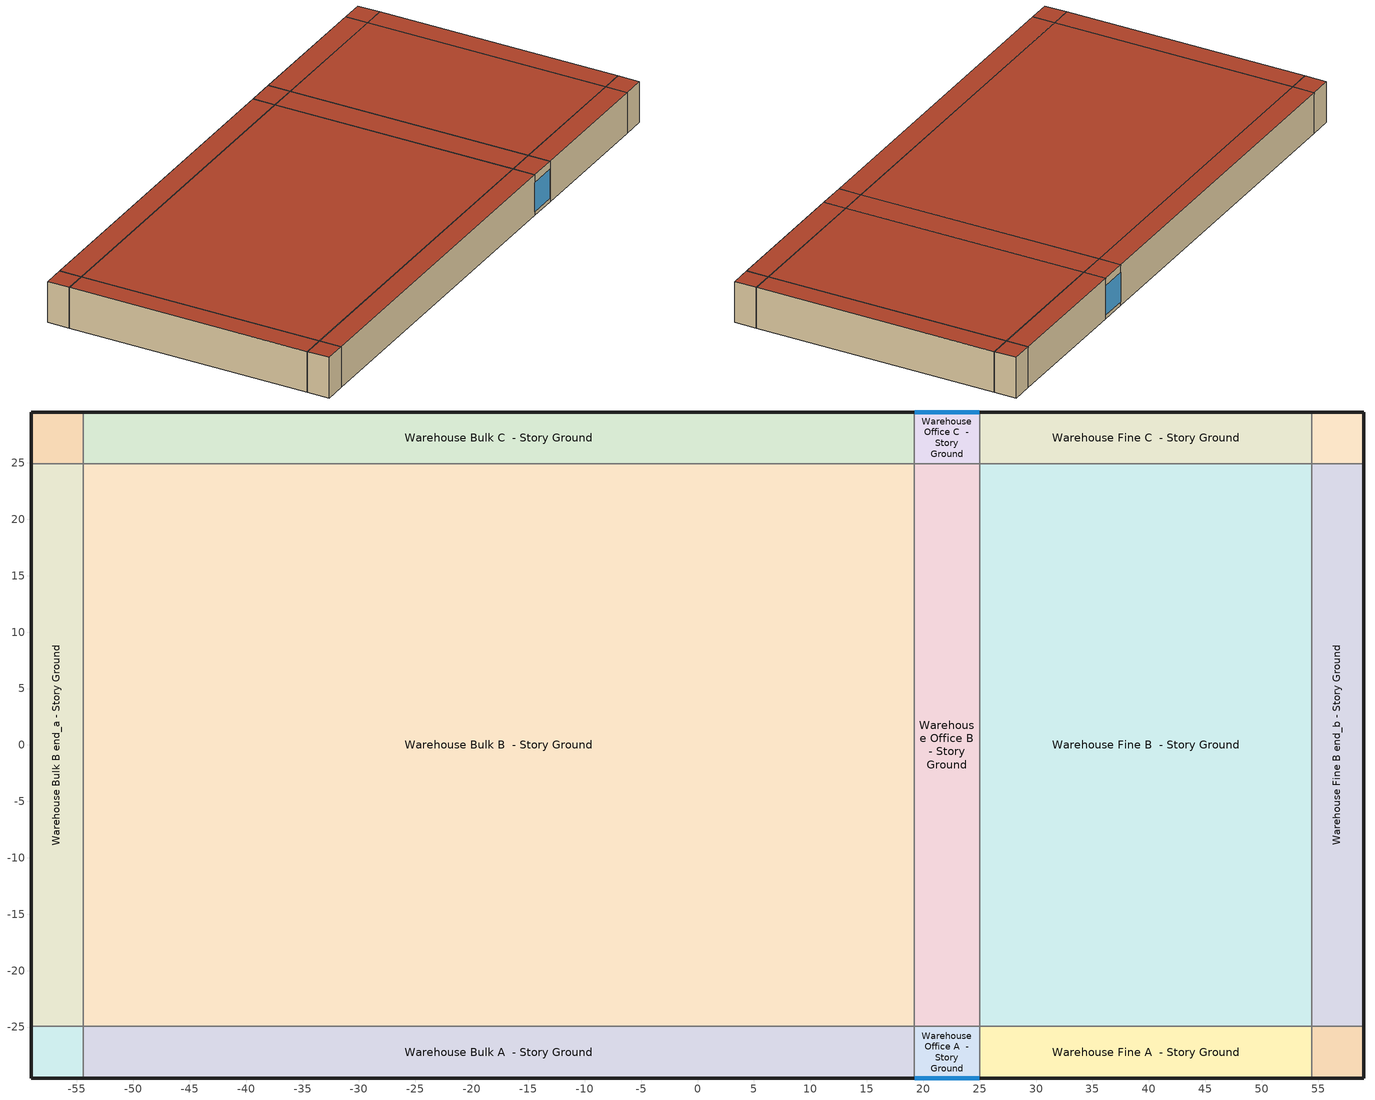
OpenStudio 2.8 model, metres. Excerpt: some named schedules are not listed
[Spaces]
Warehouse Bulk A end_a - Story Ground
 floor ground: -59.02,-29.51 -59.02,-24.94 -54.45,-24.94 -54.45,-29.51 z0
 wall outside: -59.02,-24.94 -59.02,-29.51 -54.45,-29.51 z0:8.53
 wall to Warehouse Bulk B end_a - Story Ground: -54.45,-24.94 -59.02,-24.94 z0:8.53
 wall to Warehouse Bulk A  - Story Ground: -54.45,-29.51 -54.45,-24.94 z0:8.53
 roof outside: -54.45,-29.51 -54.45,-24.94 -59.02,-24.94 -59.02,-29.51 z8.53
Warehouse Bulk B end_a - Story Ground
 floor ground: -59.02,-24.94 -59.02,24.94 -54.45,24.94 -54.45,-24.94 z0
 wall outside: -59.02,24.94 -59.02,-24.94 z0:8.53
 wall to Warehouse Bulk C end_a - Story Ground: -54.45,24.94 -59.02,24.94 z0:8.53
 wall to Warehouse Bulk B  - Story Ground: -54.45,-24.94 -54.45,24.94 z0:8.53
 roof outside: -54.45,-24.94 -54.45,24.94 -59.02,24.94 -59.02,-24.94 z8.53
Warehouse Bulk C end_a - Story Ground
 floor ground: -59.02,24.94 -59.02,29.51 -54.45,29.51 -54.45,24.94 z0
 wall outside: -54.45,29.51 -59.02,29.51 -59.02,24.94 z0:8.53
 wall to Warehouse Bulk C  - Story Ground: -54.45,24.94 -54.45,29.51 z0:8.53
 roof outside: -54.45,24.94 -54.45,29.51 -59.02,29.51 -59.02,24.94 z8.53
Warehouse Bulk A  - Story Ground
 floor ground: -54.45,-29.51 -54.45,-24.94 19.22,-24.94 19.22,-29.51 z0
 wall outside: -54.45,-29.51 19.22,-29.51 z0:8.53
 wall to Warehouse Bulk B  - Story Ground: 19.22,-24.94 -54.45,-24.94 z0:8.53
 wall to Warehouse Office A  - Story Ground: 19.22,-29.51 19.22,-24.94 z0:8.53
 roof outside: 19.22,-29.51 19.22,-24.94 -54.45,-24.94 -54.45,-29.51 z8.53
Warehouse Bulk B  - Story Ground
 floor ground: -54.45,-24.94 -54.45,24.94 19.22,24.94 19.22,-24.94 z0
 wall to Warehouse Bulk C  - Story Ground: 19.22,24.94 -54.45,24.94 z0:8.53
 wall to Warehouse Office B  - Story Ground: 19.22,-24.94 19.22,24.94 z0:8.53
 roof outside: 19.22,-24.94 19.22,24.94 -54.45,24.94 -54.45,-24.94 z8.53
Warehouse Bulk C  - Story Ground
 floor ground: -54.45,24.94 -54.45,29.51 19.22,29.51 19.22,24.94 z0
 wall outside: 19.22,29.51 -54.45,29.51 z0:8.53
 wall to Warehouse Office C  - Story Ground: 19.22,24.94 19.22,29.51 z0:8.53
 roof outside: 19.22,24.94 19.22,29.51 -54.45,29.51 -54.45,24.94 z8.53
Warehouse Office A  - Story Ground
 floor ground: 19.22,-29.51 19.22,-24.94 25,-24.94 25,-29.51 z0
 wall outside: 19.22,-29.51 25,-29.51 z0:8.53
 wall to Warehouse Office B  - Story Ground: 25,-24.94 19.22,-24.94 z0:8.53
 wall to Warehouse Fine A  - Story Ground: 25,-29.51 25,-24.94 z0:8.53
 window: 19.24,-29.51 24.98,-29.51 z0.76:6.88
 roof outside: 25,-29.51 25,-24.94 19.22,-24.94 19.22,-29.51 z8.53
Warehouse Office B  - Story Ground
 floor ground: 19.22,-24.94 19.22,24.94 25,24.94 25,-24.94 z0
 wall to Warehouse Office C  - Story Ground: 25,24.94 19.22,24.94 z0:8.53
 wall to Warehouse Fine B  - Story Ground: 25,-24.94 25,24.94 z0:8.53
 roof outside: 25,-24.94 25,24.94 19.22,24.94 19.22,-24.94 z8.53
Warehouse Office C  - Story Ground
 floor ground: 19.22,24.94 19.22,29.51 25,29.51 25,24.94 z0
 wall outside: 25,29.51 19.22,29.51 z0:8.53
 wall to Warehouse Fine C  - Story Ground: 25,24.94 25,29.51 z0:8.53
 window: 24.98,29.51 19.24,29.51 z0.76:6.88
 roof outside: 25,24.94 25,29.51 19.22,29.51 19.22,24.94 z8.53
Warehouse Fine A  - Story Ground
 floor ground: 25,-29.51 25,-24.94 54.45,-24.94 54.45,-29.51 z0
 wall outside: 25,-29.51 54.45,-29.51 z0:8.53
 wall to Warehouse Fine B  - Story Ground: 54.45,-24.94 25,-24.94 z0:8.53
 wall to Warehouse Fine A end_b - Story Ground: 54.45,-29.51 54.45,-24.94 z0:8.53
 roof outside: 54.45,-29.51 54.45,-24.94 25,-24.94 25,-29.51 z8.53
Warehouse Fine B  - Story Ground
 floor ground: 25,-24.94 25,24.94 54.45,24.94 54.45,-24.94 z0
 wall to Warehouse Fine C  - Story Ground: 54.45,24.94 25,24.94 z0:8.53
 wall to Warehouse Fine B end_b - Story Ground: 54.45,-24.94 54.45,24.94 z0:8.53
 roof outside: 54.45,-24.94 54.45,24.94 25,24.94 25,-24.94 z8.53
Warehouse Fine C  - Story Ground
 floor ground: 25,24.94 25,29.51 54.45,29.51 54.45,24.94 z0
 wall outside: 54.45,29.51 25,29.51 z0:8.53
 wall to Warehouse Fine C end_b - Story Ground: 54.45,24.94 54.45,29.51 z0:8.53
 roof outside: 54.45,24.94 54.45,29.51 25,29.51 25,24.94 z8.53
Warehouse Fine A end_b - Story Ground
 floor ground: 54.45,-29.51 54.45,-24.94 59.02,-24.94 59.02,-29.51 z0
 wall outside: 54.45,-29.51 59.02,-29.51 59.02,-24.94 z0:8.53
 wall to Warehouse Fine B end_b - Story Ground: 59.02,-24.94 54.45,-24.94 z0:8.53
 roof outside: 59.02,-29.51 59.02,-24.94 54.45,-24.94 54.45,-29.51 z8.53
Warehouse Fine B end_b - Story Ground
 floor ground: 54.45,-24.94 54.45,24.94 59.02,24.94 59.02,-24.94 z0
 wall outside: 59.02,-24.94 59.02,24.94 z0:8.53
 wall to Warehouse Fine C end_b - Story Ground: 59.02,24.94 54.45,24.94 z0:8.53
 roof outside: 59.02,-24.94 59.02,24.94 54.45,24.94 54.45,-24.94 z8.53
Warehouse Fine C end_b - Story Ground
 floor ground: 54.45,24.94 54.45,29.51 59.02,29.51 59.02,24.94 z0
 wall outside: 59.02,24.94 59.02,29.51 54.45,29.51 z0:8.53
 roof outside: 59.02,24.94 59.02,29.51 54.45,29.51 54.45,24.94 z8.53
[Site]
Nellis Afb_NV_USA: Latitude {deg}=36.24; Longitude {deg}=-115.03; Time Zone {hr}=-8; Elevation {m}=569; Terrain=City
[Site:WaterMainsTemperature]
Calculation Method=Correlation; Annual Average Outdoor Air Temperature {C}=0; Maximum Difference In Monthly Average Outdoor Air Temperatures {deltaC}=0
[SizingPeriod:DesignDay] Daily Dry-Bulb Temperature Range {deltaC}=14.6; Barometric Pressure {Pa}=94674; Wind Speed {m/s}=4.7; Wind Direction {deg}=200; Sky Clearness=0; Rain Indicator=0; Snow Indicator=0; Day of Month=21; Month=7; Day Type=SummerDesignDay; Daylight Saving Time Indicator=0; Dry-Bulb Temperature Range Modifier Type=DefaultMultipliers; Solar Model Indicator=ASHRAETau; ASHRAE Taub=0.322; ASHRAE Taud=2.42
Name | Maximum Dry-Bulb Temperature {C} | Humidity Indicating Conditions at Maximum Dry-Bulb | Humidity Indicating Type
Nellis Afb Ann Clg .4% Condns DB=>MWB 1 | 42.9 | 19.7 | Wetbulb
Nellis Afb Ann Clg .4% Condns WB=>MDB 1 | 35.1 | 22.3 | Wetbulb
Nellis Afb Ann Clg 1% Condns DB=>MWB 1 | 41.7 | 19.4 | Wetbulb
Nellis Afb Ann Clg 2% Condns DP=>MDB 1 | 30.2 | 15.6 | Dewpoint
[ClimateZones]
Climate Zone Institution Name 1=ASHRAE; Climate Zone Document Name 1=ANSI/ASHRAE Standard 169; Climate Zone Document Year 1=2006; Climate Zone Value 1=ASHRAE 169-2013-3B
[Building]
DOE Ref 1980-2004|Warehouse: North Axis {deg}=270; Default Construction Set=Res DOE Ref 1980-2004 - Warehouse - ASHRAE 169-2013-3B; Default Schedule Set=Building Default Schedule Set; Standards Building Type=Warehouse
[Site:GroundTemperature:BuildingSurface]
10.35, 10.21, 11.27, 12.93, 16.14, 18.94, 21.69, 23.84, 21.43, 17.17, 14.11, 11.29
[DefaultConstructionSet]
Res DOE Ref 1980-2004 - Warehouse - ASHRAE 169-2013-3B: Default Exterior Surface Constructions=Default Surface Constructions 1; Default Interior Surface Constructions=Default Surface Constructions 2; Default Ground Contact Surface Constructions=Default Surface Constructions 3; Default Exterior SubSurface Constructions=Default Sub Surface Constructions 1; Default Interior SubSurface Constructions=Default Sub Surface Constructions 2; Interior Partition Construction=Typical Interior Partition
[DefaultSurfaceConstructions]
Name | Floor Construction | Wall Construction | Roof Ceiling Construction
Default Surface Constructions 1 | Typical Insulated Exterior Mass Floor | Typical Insulated Metal Building Wall R-6.25 | Typical Insulated Metal Building Roof R-10.0
Default Surface Constructions 2 | Typical Interior Floor | Typical Interior Wall | Typical Interior Ceiling
Default Surface Constructions 3 | ext-slab | Typical Insulated Basement Mass Wall
[Construction]
Typical Insulated Exterior Mass Floor: Typical Insulation R-4.95, 4 in. Normalweight Concrete Floor, Typical Carpet Pad
Typical Insulated Metal Building Wall R-6.25: Metal Siding, Typical Insulation R-4.95, 1/2IN Gypsum
Typical Insulated Metal Building Roof R-10.0: Metal Roof Surface, Typical Insulation R-9.22
Typical Interior Floor: 100mm Normalweight concrete floor, CP02 CARPET PAD
Typical Interior Wall: G01 13mm gypsum board, G01 13mm gypsum board
Typical Interior Ceiling: CP02 CARPET PAD, 100mm Normalweight concrete floor
ext-slab: 6 in. Normalweight Concrete Floor
Typical Insulated Basement Mass Wall: 8 in. Concrete Block Basement Wall
U 1.22 SHGC 0.25 Simple Glazing Window SHGC 0.25: U 1.22 SHGC 0.25 Simple Glazing SHGC 0.25
U 1.22 SHGC 0.25 Simple Glazing Window SHGC 0.25 1: U 1.22 SHGC 0.25 Simple Glazing SHGC 0.25 1
Typical Insulated Metal Door: F08 Metal surface, Typical Insulation
Typical Overhead Door: Typical Insulation
Typical Interior Window: Clear 3mm
Typical Interior Door; Typical Interior Partition: G05 25mm wood
InteriorFurnishings: Std Wood 6inch
[Material:NoMass] Roughness=Smooth; Thermal Absorptance=0.9; Solar Absorptance=0.7
Name | Thermal Resistance {m2-K/W} | Visible Absorptance
Typical Insulation R-4.95 | 0.871587 | 0.7
Typical Carpet Pad; CP02 CARPET PAD | 0.21648 | 0.8
Typical Insulation R-9.22 | 1.62372 | 0.7
Typical Insulation | 0.0282222 | 0.7
[Material]
Name | Roughness | Thickness {m} | Conductivity {W/m-K} | Density {kg/m3} | Specific Heat {J/kg-K} | Thermal Absorptance | Solar Absorptance | Visible Absorptance
4 in. Normalweight Concrete Floor | MediumRough | 0.1016 | 2.31 | 2322 | 832 | 0.9 | 0.7 | 0.7
Metal Siding | Smooth | 0.0015 | 44.96 | 7688.86 | 410 | 0.9 | 0.7 | 0.7
1/2IN Gypsum | Smooth | 0.0127 | 0.16 | 784.9 | 830 | 0.9 | 0.4 | 0.4
Metal Roof Surface; F08 Metal surface | Smooth | 0.0008 | 45.28 | 7824 | 500 | 0.9 | 0.7 | 0.7
100mm Normalweight concrete floor | MediumRough | 0.1016 | 2.31045 | 2322 | 832.557 |  | 0 | 0
G01 13mm gypsum board | Smooth | 0.0127 | 0.160031 | 800.001 | 1090.73 | 0.9 | 0.7 | 0.5
6 in. Normalweight Concrete Floor | MediumRough | 0.1524 | 2.31 | 2322 | 832 | 0.9 | 0.7 | 0.7
8 in. Concrete Block Basement Wall | MediumRough | 0.2032 | 1.326 | 1842 | 912 | 0.9 | 0.7 | 0.7
G05 25mm wood | MediumSmooth | 0.0254 | 0.15 | 608 | 1630 | 0.9 | 0.5 | 0.5
Std Wood 6inch | MediumSmooth | 0.15 | 0.12 | 540 | 1210 | 0.9 | 0.7 | 0.7
[DefaultSubSurfaceConstructions]
Name | Fixed Window Construction | Operable Window Construction | Door Construction | Overhead Door Construction | Tubular Daylight Dome Construction | Tubular Daylight Diffuser Construction
Default Sub Surface Constructions 1 | U 1.22 SHGC 0.25 Simple Glazing Window SHGC 0.25 | U 1.22 SHGC 0.25 Simple Glazing Window SHGC 0.25 1 | Typical Insulated Metal Door | Typical Overhead Door | Typical Interior Window | Typical Interior Window
Default Sub Surface Constructions 2 | Typical Interior Window | Typical Interior Window | Typical Interior Door
[WindowMaterial:SimpleGlazingSystem] U-Factor {W/m2-K}=6.92748; Solar Heat Gain Coefficient=0.25; Visible Transmittance=0.11
U 1.22 SHGC 0.25 Simple Glazing SHGC 0.25; U 1.22 SHGC 0.25 Simple Glazing SHGC 0.25 1
[WindowMaterial:Glazing]
Clear 3mm: Optical Data Type=SpectralAverage; Thickness {m}=0.003; Solar Transmittance at Normal Incidence=0.837; Front Side Solar Reflectance at Normal Incidence=0.075; Back Side Solar Reflectance at Normal Incidence=0.075; Visible Transmittance at Normal Incidence=0.898; Front Side Visible Reflectance at Normal Incidence=0.081; Back Side Visible Reflectance at Normal Incidence=0.081; Infrared Transmittance at Normal Incidence=0; Front Side Infrared Hemispherical Emissivity=0.84; Back Side Infrared Hemispherical Emissivity=0.84; Conductivity {W/m-K}=0.9; Dirt Correction Factor for Solar and Visible Transmittance=1; Solar Diffusing=No
[SpaceType] Standards Building Type=Warehouse
Name | Default Schedule Set | Design Specification Outdoor Air Object | Standards Space Type
Warehouse Bulk - DOE Ref 1980-2004 | Warehouse Bulk Schedule Set | Warehouse Bulk Ventilation | Bulk
Warehouse Fine - DOE Ref 1980-2004 | Warehouse Fine Schedule Set | Warehouse Fine Ventilation | Fine
Warehouse Office - DOE Ref 1980-2004 | Warehouse Office Schedule Set | Warehouse Office Ventilation | Office
[BuildingStory]
Story Ground: Nominal Z Coordinate {m}=0; Nominal Floor to Floor Height {m}=8.5344
[Space] Building Story=Story Ground
Name | Space Type | Thermal Zone
Warehouse Bulk A end_a - Story Ground | Warehouse Bulk - DOE Ref 1980-2004 | Zone Warehouse Bulk A end_a - Story Ground
Warehouse Bulk B end_a - Story Ground | Warehouse Bulk - DOE Ref 1980-2004 | Zone Warehouse Bulk B end_a - Story Ground
Warehouse Bulk C end_a - Story Ground | Warehouse Bulk - DOE Ref 1980-2004 | Zone Warehouse Bulk C end_a - Story Ground
Warehouse Bulk A  - Story Ground | Warehouse Bulk - DOE Ref 1980-2004 | Zone Warehouse Bulk A  - Story Ground
Warehouse Bulk B  - Story Ground | Warehouse Bulk - DOE Ref 1980-2004 | Zone Warehouse Bulk B  - Story Ground
Warehouse Bulk C  - Story Ground | Warehouse Bulk - DOE Ref 1980-2004 | Zone Warehouse Bulk C  - Story Ground
Warehouse Office A  - Story Ground | Warehouse Office - DOE Ref 1980-2004 | Zone Warehouse Office A  - Story Ground
Warehouse Office B  - Story Ground | Warehouse Office - DOE Ref 1980-2004 | Zone Warehouse Office B  - Story Ground
Warehouse Office C  - Story Ground | Warehouse Office - DOE Ref 1980-2004 | Zone Warehouse Office C  - Story Ground
Warehouse Fine A  - Story Ground | Warehouse Fine - DOE Ref 1980-2004 | Zone Warehouse Fine A  - Story Ground
Warehouse Fine B  - Story Ground | Warehouse Fine - DOE Ref 1980-2004 | Zone Warehouse Fine B  - Story Ground
Warehouse Fine C  - Story Ground | Warehouse Fine - DOE Ref 1980-2004 | Zone Warehouse Fine C  - Story Ground
Warehouse Fine A end_b - Story Ground | Warehouse Fine - DOE Ref 1980-2004 | Zone Warehouse Fine A end_b - Story Ground
Warehouse Fine B end_b - Story Ground | Warehouse Fine - DOE Ref 1980-2004 | Zone Warehouse Fine B end_b - Story Ground
Warehouse Fine C end_b - Story Ground | Warehouse Fine - DOE Ref 1980-2004 | Zone Warehouse Fine C end_b - Story Ground
[ThermalZone] Multiplier=1; Use Ideal Air Loads=No
Name | Thermostat
Zone Warehouse Bulk A end_a - Story Ground | Warehouse Bulk - DOE Ref 1980-2004 Thermostat 3
Zone Warehouse Bulk B end_a - Story Ground | Warehouse Bulk - DOE Ref 1980-2004 Thermostat 1
Zone Warehouse Bulk C end_a - Story Ground | Warehouse Bulk - DOE Ref 1980-2004 Thermostat 2
Zone Warehouse Bulk A  - Story Ground | Warehouse Bulk - DOE Ref 1980-2004 Thermostat
Zone Warehouse Bulk B  - Story Ground | Warehouse Bulk - DOE Ref 1980-2004 Thermostat 4
Zone Warehouse Bulk C  - Story Ground | Warehouse Bulk - DOE Ref 1980-2004 Thermostat 5
Zone Warehouse Office A  - Story Ground | Warehouse Office - DOE Ref 1980-2004 Thermostat
Zone Warehouse Office B  - Story Ground | Warehouse Office - DOE Ref 1980-2004 Thermostat 1
Zone Warehouse Office C  - Story Ground | Warehouse Office - DOE Ref 1980-2004 Thermostat 2
Zone Warehouse Fine A  - Story Ground | Warehouse Fine - DOE Ref 1980-2004 Thermostat 4
Zone Warehouse Fine B  - Story Ground | Warehouse Fine - DOE Ref 1980-2004 Thermostat 3
Zone Warehouse Fine C  - Story Ground | Warehouse Fine - DOE Ref 1980-2004 Thermostat 2
Zone Warehouse Fine A end_b - Story Ground | Warehouse Fine - DOE Ref 1980-2004 Thermostat 1
Zone Warehouse Fine B end_b - Story Ground | Warehouse Fine - DOE Ref 1980-2004 Thermostat 5
Zone Warehouse Fine C end_b - Story Ground | Warehouse Fine - DOE Ref 1980-2004 Thermostat
[Sizing:Zone] Zone Cooling Design Supply Air Temperature Input Method=SupplyAirTemperature; Zone Cooling Design Supply Air Temperature {C}=14; Zone Cooling Design Supply Air Temperature Difference {deltaC}=11.11; Zone Heating Design Supply Air Temperature Input Method=SupplyAirTemperature; Zone Heating Design Supply Air Temperature {C}=40; Zone Heating Design Supply Air Temperature Difference {deltaC}=11.11; Zone Cooling Design Supply Air Humidity Ratio {kg-H2O/kg-air}=0.0085; Zone Heating Design Supply Air Humidity Ratio {kg-H2O/kg-air}=0.008; Cooling Design Air Flow Method=DesignDay; Heating Design Air Flow Method=DesignDay; Account for Dedicated Outdoor Air System=No; Dedicated Outdoor Air System Control Strategy=NeutralSupplyAir; Dedicated Outdoor Air Low Setpoint Temperature for Design {C}=autosize; Dedicated Outdoor Air High Setpoint Temperature for Design {C}=autosize
Zone Warehouse Bulk A end_a - Story Ground; Zone Warehouse Bulk B end_a - Story Ground; Zone Warehouse Bulk C end_a - Story Ground; Zone Warehouse Bulk A  - Story Ground; Zone Warehouse Bulk B  - Story Ground; Zone Warehouse Bulk C  - Story Ground; Zone Warehouse Office A  - Story Ground; Zone Warehouse Office B  - Story Ground; Zone Warehouse Office C  - Story Ground; Zone Warehouse Fine A  - Story Ground; Zone Warehouse Fine B  - Story Ground; Zone Warehouse Fine C  - Story Ground; Zone Warehouse Fine A end_b - Story Ground; Zone Warehouse Fine B end_b - Story Ground; Zone Warehouse Fine C end_b - Story Ground
[Zone equipment]
Zone Warehouse Bulk A end_a - Story Ground: Zone Warehouse Bulk A end_a - Story Ground Electric Baseboard
Zone Warehouse Bulk B end_a - Story Ground: Zone Warehouse Bulk B end_a - Story Ground Electric Baseboard
Zone Warehouse Bulk C end_a - Story Ground: Zone Warehouse Bulk C end_a - Story Ground Electric Baseboard
Zone Warehouse Bulk A  - Story Ground: Zone Warehouse Bulk A  - Story Ground Electric Baseboard
Zone Warehouse Bulk B  - Story Ground: Zone Warehouse Bulk B  - Story Ground Electric Baseboard
Zone Warehouse Bulk C  - Story Ground: Zone Warehouse Bulk C  - Story Ground Electric Baseboard
Zone Warehouse Office A  - Story Ground: Zone Warehouse Office A  - Story Ground Electric Baseboard
Zone Warehouse Office B  - Story Ground: Zone Warehouse Office B  - Story Ground Electric Baseboard
Zone Warehouse Office C  - Story Ground: Zone Warehouse Office C  - Story Ground Electric Baseboard
Zone Warehouse Fine A  - Story Ground: Zone Warehouse Fine A  - Story Ground Electric Baseboard
Zone Warehouse Fine B  - Story Ground: Zone Warehouse Fine B  - Story Ground Electric Baseboard
Zone Warehouse Fine C  - Story Ground: Zone Warehouse Fine C  - Story Ground Electric Baseboard
Zone Warehouse Fine A end_b - Story Ground: Zone Warehouse Fine A end_b - Story Ground Electric Baseboard
Zone Warehouse Fine B end_b - Story Ground: Zone Warehouse Fine B end_b - Story Ground Electric Baseboard
Zone Warehouse Fine C end_b - Story Ground: Zone Warehouse Fine C end_b - Story Ground Electric Baseboard
[People:Definition]
Warehouse Office People Definition: Number of People Calculation Method=People/Area; People per Space Floor Area {person/m2}=0.0210973; Fraction Radiant=0.3
[People]
Warehouse Office People: People Definition=Warehouse Office People Definition; Space or SpaceType=Warehouse Office - DOE Ref 1980-2004; Work Efficiency Schedule=Work Efficiency Schedule; Clothing Insulation Schedule=Clothing Schedule; Air Velocity Schedule=Air Velocity Schedule; Multiplier=1
[Lights:Definition] Design Level Calculation Method=Watts/Area; Fraction Visible=0.18; Return Air Fraction=0
Name | Watts per Space Floor Area {W/m2} | Fraction Radiant
Warehouse Office Lights Definition | 9.68752 | 0.37
Warehouse Fine Lights Definition | 10.2257 | 0.42
Warehouse Bulk Lights Definition | 6.24307 | 0.42
[Lights] Fraction Replaceable=1
Name | Lights Definition | Space or SpaceType
Warehouse Office Lights | Warehouse Office Lights Definition | Warehouse Office - DOE Ref 1980-2004
Warehouse Fine Lights | Warehouse Fine Lights Definition | Warehouse Fine - DOE Ref 1980-2004
Warehouse Bulk Lights | Warehouse Bulk Lights Definition | Warehouse Bulk - DOE Ref 1980-2004
[ElectricEquipment:Definition] Design Level Calculation Method=Watts/Area; Fraction Latent=0; Fraction Radiant=0.5; Fraction Lost=0
Name | Watts per Space Floor Area {W/m2}
Warehouse Office Elec Equip Definition | 8.07293
Warehouse Bulk Elec Equip Definition | 2.55842
[ElectricEquipment]
Name | Electric Equipment Definition | Space or SpaceType
Warehouse Office Elec Equip | Warehouse Office Elec Equip Definition | Warehouse Office - DOE Ref 1980-2004
Warehouse Bulk Elec Equip | Warehouse Bulk Elec Equip Definition | Warehouse Bulk - DOE Ref 1980-2004
[DesignSpecification:OutdoorAir] Outdoor Air Method=Sum
Name | Outdoor Air Flow per Person {m3/s-person} | Outdoor Air Flow per Floor Area {m3/s-m2}
Warehouse Office Ventilation | 0.00943895
Warehouse Fine Ventilation; Warehouse Bulk Ventilation |  | 0.000254
[DefaultScheduleSet]
Name | Number of People Schedule | People Activity Level Schedule | Lighting Schedule | Electric Equipment Schedule | Infiltration Schedule | Hours of Operation Schedule
Warehouse Office Schedule Set; Warehouse Fine Schedule Set; Warehouse Bulk Schedule Set | Warehouse Bldg Occ | Warehouse Activity | Warehouse Bldg Light | Warehouse Bldg Equip | Always On
Building Default Schedule Set |  |  |  |  |  | Building Hours of Operation NonResidential
[SpaceInfiltration:DesignFlowRate] Schedule=Always On Discrete; Design Flow Rate Calculation Method=Flow/ExteriorArea; Constant Term Coefficient=1; Temperature Term Coefficient=0; Velocity Term Coefficient=0; Velocity Squared Term Coefficient=0
Name | Space or SpaceType | Flow per Exterior Surface Area {m3/s-m2}
Warehouse Bulk A  - Story Ground Infiltration | Warehouse Bulk A  - Story Ground | 0.000667593
Warehouse Bulk A end_a - Story Ground Infiltration | Warehouse Bulk A end_a - Story Ground | 0.000808634
Warehouse Bulk B end_a - Story Ground Infiltration | Warehouse Bulk B end_a - Story Ground | 0.000667593
Warehouse Bulk C  - Story Ground Infiltration | Warehouse Bulk C  - Story Ground | 0.000667593
Warehouse Bulk C end_a - Story Ground Infiltration | Warehouse Bulk C end_a - Story Ground | 0.000808634
Warehouse Fine A  - Story Ground Infiltration | Warehouse Fine A  - Story Ground | 0.000667593
Warehouse Fine A end_b - Story Ground Infiltration | Warehouse Fine A end_b - Story Ground | 0.000808634
Warehouse Fine B end_b - Story Ground Infiltration | Warehouse Fine B end_b - Story Ground | 0.000667593
Warehouse Fine C  - Story Ground Infiltration | Warehouse Fine C  - Story Ground | 0.000667593
Warehouse Fine C end_b - Story Ground Infiltration | Warehouse Fine C end_b - Story Ground | 0.000808634
Warehouse Office A  - Story Ground Infiltration | Warehouse Office A  - Story Ground | 0.000667593
Warehouse Office C  - Story Ground Infiltration | Warehouse Office C  - Story Ground | 0.000667593
[Exterior:Lights:Definition]
Name | Design Level {W}
Parking Areas and Drives Def (W/ft^2) | 0.1
Building Facades Def (W/ft^2) | 0.15
Main Entries Def (W/ft) | 30
Other Doors Def (W/ft) | 20
[Exterior:Lights] Schedule=Always On Discrete; Control Option=AstronomicalClock
Name | Exterior Lights Definition | Multiplier
Parking Areas and Drives | Parking Areas and Drives Def (W/ft^2) | 30375
Building Facades | Building Facades Def (W/ft^2) | 32533.1
Main Entries | Main Entries Def (W/ft) | 60
Other Doors | Other Doors Def (W/ft) | 60
[ThermostatSetpoint:DualSetpoint]
Name | Heating Setpoint Temperature Schedule | Cooling Setpoint Temperature Schedule
Warehouse Office - DOE Ref 1980-2004 Thermostat; Warehouse Office - DOE Ref 1980-2004 Thermostat 1; Warehouse Office - DOE Ref 1980-2004 Thermostat 2 | Warehouse HtgSetp | Warehouse Cooling Setpoint
Warehouse Fine - DOE Ref 1980-2004 Thermostat; Warehouse Fine - DOE Ref 1980-2004 Thermostat 1; Warehouse Fine - DOE Ref 1980-2004 Thermostat 2; Warehouse Fine - DOE Ref 1980-2004 Thermostat 3; Warehouse Fine - DOE Ref 1980-2004 Thermostat 4; Warehouse Fine - DOE Ref 1980-2004 Thermostat 5 | Warehouse HtgSetp FineStorage | Warehouse ClgSetp FineStorage
Warehouse Bulk - DOE Ref 1980-2004 Thermostat; Warehouse Bulk - DOE Ref 1980-2004 Thermostat 1; Warehouse Bulk - DOE Ref 1980-2004 Thermostat 2; Warehouse Bulk - DOE Ref 1980-2004 Thermostat 3; Warehouse Bulk - DOE Ref 1980-2004 Thermostat 4; Warehouse Bulk - DOE Ref 1980-2004 Thermostat 5 | Warehouse HtgSetp BulkStorage | Warehouse ClgSetp BulkStorage
[ZoneHVAC:Baseboard:Convective:Electric] Availability Schedule=Always On Discrete; Nominal Capacity {W}=autosize; Efficiency=1
Zone Warehouse Bulk A  - Story Ground Electric Baseboard; Zone Warehouse Bulk A end_a - Story Ground Electric Baseboard; Zone Warehouse Bulk B  - Story Ground Electric Baseboard; Zone Warehouse Bulk B end_a - Story Ground Electric Baseboard; Zone Warehouse Bulk C  - Story Ground Electric Baseboard; Zone Warehouse Bulk C end_a - Story Ground Electric Baseboard; Zone Warehouse Fine A  - Story Ground Electric Baseboard; Zone Warehouse Fine A end_b - Story Ground Electric Baseboard; Zone Warehouse Fine B  - Story Ground Electric Baseboard; Zone Warehouse Fine B end_b - Story Ground Electric Baseboard; Zone Warehouse Fine C  - Story Ground Electric Baseboard; Zone Warehouse Fine C end_b - Story Ground Electric Baseboard; Zone Warehouse Office A  - Story Ground Electric Baseboard; Zone Warehouse Office B  - Story Ground Electric Baseboard; Zone Warehouse Office C  - Story Ground Electric Baseboard
[InternalMass:Definition]
Internal Mass Definition 1: Construction=InteriorFurnishings; Design Level Calculation Method=SurfaceArea/Area; Surface Area per Space Floor Area=2
[InternalMass] Internal Mass Definition=Internal Mass Definition 1; Multiplier=1
Name | Space or SpaceType
Warehouse Fine C end_b - Story Ground Mass | Warehouse Fine C end_b - Story Ground
Warehouse Fine A end_b - Story Ground Mass | Warehouse Fine A end_b - Story Ground
Warehouse Fine C  - Story Ground Mass | Warehouse Fine C  - Story Ground
Warehouse Fine B  - Story Ground Mass | Warehouse Fine B  - Story Ground
Warehouse Fine A  - Story Ground Mass | Warehouse Fine A  - Story Ground
Warehouse Office A  - Story Ground Mass | Warehouse Office A  - Story Ground
Warehouse Office B  - Story Ground Mass | Warehouse Office B  - Story Ground
Warehouse Fine B end_b - Story Ground Mass | Warehouse Fine B end_b - Story Ground
Warehouse Office C  - Story Ground Mass | Warehouse Office C  - Story Ground
[Schedule:Ruleset]
Name | Default Day Schedule | Summer Design Day Schedule | Winter Design Day Schedule
Clothing Schedule | Clothing Schedule Default Winter Clothes
Air Velocity Schedule | Air Velocity Schedule Default
Work Efficiency Schedule | Work Efficiency Schedule Default
Warehouse Bldg Occ | Warehouse Bldg Occ Default | Warehouse Bldg Occ Summer Design Day | Warehouse Bldg Occ Winter Design Day
Warehouse Activity | Warehouse Activity Default | Warehouse Activity Summer Design Day | Warehouse Activity Winter Design Day
Warehouse Bldg Light | Warehouse Bldg Light Default | Warehouse Bldg Light Summer Design Day | Warehouse Bldg Light Winter Design Day
Warehouse Bldg Equip | Warehouse Bldg Equip Default | Warehouse Bldg Equip Summer Design Day | Warehouse Bldg Equip Winter Design Day
Always On | Always On Default
Warehouse HtgSetp | Warehouse HtgSetp Default | Warehouse HtgSetp Summer Design Day | Warehouse HtgSetp Winter Design Day
Warehouse Cooling Setpoint | Warehouse Cooling Setpoint Default | Warehouse Cooling Setpoint Summer Design Day
Warehouse HtgSetp FineStorage | Warehouse HtgSetp FineStorage Default | Warehouse HtgSetp FineStorage Summer Design Day | Warehouse HtgSetp FineStorage Winter Design Day
Warehouse ClgSetp FineStorage | Warehouse ClgSetp FineStorage Default | Warehouse ClgSetp FineStorage Summer Design Day | Warehouse ClgSetp FineStorage Winter Design Day
Warehouse HtgSetp BulkStorage | Warehouse HtgSetp BulkStorage Default | Warehouse HtgSetp BulkStorage Summer Design Day | Warehouse HtgSetp BulkStorage Winter Design Day
Warehouse ClgSetp BulkStorage | Warehouse ClgSetp BulkStorage Default | Warehouse ClgSetp BulkStorage Summer Design Day | Warehouse ClgSetp BulkStorage Winter Design Day
Building Hours of Operation NonResidential | Building Hours of Operation NonResidential Default | Building Hours of Operation NonResidential Summer Design Day | Building Hours of Operation NonResidential Winter Design Day
[Schedule:Day]
Clothing Schedule Default Winter Clothes; Warehouse Bldg Occ Summer Design Day; Warehouse Bldg Light Summer Design Day; Always On Default; Building Hours of Operation NonResidential Winter Design Day; Building Hours of Operation NonResidential Summer Design Day: 24, 0, 1
Work Efficiency Schedule Default; Warehouse Bldg Occ Winter Design Day; Warehouse Bldg Light Winter Design Day: 24, 0, 0
Warehouse Bldg Occ Default: Yes, 5, 15, 0, 5, 30, 0.0375, 5, 45, 0.075, 6, 0, 0.1125, 6, 15, 0.15, 6, 30, 0.2875, 6, 45, 0.425, 7, 0, 0.5625, 7, 15, 0.7, 7, 30, 0.75, 7, 45, 0.8, 8, 0, 0.85, 8, 15, 0.9, 11, 37, 0.9, 11, 52, 0.8, 12, 7, 0.7, 12, 22, 0.6, 12, 37, 0.5, 12, 52, 0.5875, 13, 7, 0.675, 13, 22, 0.7625, 13, 37, 0.85, 17, 0, 0.85, 17, 15, 0.6875, 17, 30, 0.525, 17, 45, 0.3625, 18, 0, 0.2, 18, 15, 0.15, 18, 30, 0.1, 18, 45, 0.05, 19, 0, 0, 24, 0, 0
Warehouse Activity Default: Yes, 24, 0, 120
Warehouse Activity Winter Design Day; Warehouse Activity Summer Design Day: 24, 0, 120
Warehouse Bldg Light Default: Yes, 5, 15, 0.1, 5, 30, 0.175, 5, 45, 0.25, 6, 0, 0.325, 6, 15, 0.4, 6, 30, 0.475, 6, 45, 0.55, 7, 0, 0.625, 7, 15, 0.7, 7, 30, 0.75, 7, 45, 0.8, 8, 0, 0.85, 8, 15, 0.9, 11, 37, 0.9, 11, 52, 0.875, 12, 7, 0.85, 12, 22, 0.825, 12, 37, 0.8, 12, 52, 0.825, 13, 7, 0.85, 13, 22, 0.875, 13, 37, 0.9, 18, 0, 0.9, 18, 15, 0.75, 18, 30, 0.6, 18, 45, 0.45, 19, 0, 0.3, 19, 15, 0.25, 19, 30, 0.2, 19, 45, 0.15, 20, 0, 0.1, 24, 0, 0.1
Warehouse Bldg Equip Default: Yes, 8, 0, 0.25, 12, 0, 1, 13, 0, 0.25, 17, 0, 1, 24, 0, 0.25
Warehouse Bldg Equip Summer Design Day; Warehouse Bldg Equip Winter Design Day: 8, 0, 0.25, 12, 0, 1, 13, 0, 0.25, 17, 0, 1, 24, 0, 0.25
Warehouse HtgSetp Default: Yes, 4, 45, 15.6, 19, 30, 21.1, 24, 0, 15.6
Warehouse HtgSetp Winter Design Day; Warehouse HtgSetp Summer Design Day: 6, 0, 15.6, 7, 0, 17.8, 8, 0, 20, 18, 0, 21, 24, 0, 15.6
Warehouse Cooling Setpoint Default: Yes, 4, 45, 30, 18, 30, 24, 24, 0, 30
Warehouse Cooling Setpoint Summer Design Day: 6, 0, 30, 17, 0, 24, 24, 0, 30
Warehouse HtgSetp FineStorage Default: Yes, 24, 0, 15.56
Warehouse HtgSetp FineStorage Winter Design Day; Warehouse HtgSetp FineStorage Summer Design Day: 24, 0, 15.56
Warehouse ClgSetp FineStorage Default: Yes, 24, 0, 26.7
Warehouse ClgSetp FineStorage Winter Design Day; Warehouse ClgSetp FineStorage Summer Design Day: 24, 0, 26.7
Warehouse HtgSetp BulkStorage Default: Yes, 24, 0, 7.2
Warehouse HtgSetp BulkStorage Winter Design Day; Warehouse HtgSetp BulkStorage Summer Design Day: 24, 0, 7.2
Warehouse ClgSetp BulkStorage Default: Yes, 24, 0, 50
Warehouse ClgSetp BulkStorage Winter Design Day; Warehouse ClgSetp BulkStorage Summer Design Day: 24, 0, 50
Building Hours of Operation NonResidential Default: 6, 45, 0, 17, 30, 1, 24, 0, 0
[Schedule:Rule]
Name | Schedule Ruleset | Rule Order | Day Schedule | Apply Saturday | Date Specification Type | Start Month | Start Day | End Month | End Day | Apply Sunday | Apply Monday | Apply Tuesday | Apply Wednesday | Apply Thursday | Apply Friday | Specific Month 1 | Specific Day 1 | Specific Month 2 | Specific Day 2 | Specific Month 3 | Specific Day 3 | Specific Month 4 | Specific Day 4 | Specific Month 5 | Specific Day 5 | Specific Month 6 | Specific Day 6 | Specific Month 7 | Specific Day 7 | Specific Month 8 | Specific Day 8 | Specific Month 9 | Specific Day 9 | Specific Month 10 | Specific Day 10 | Specific Month 11 | Specific Day 11 | Specific Month 12 | Specific Day 12 | Specific Month 13 | Specific Day 13 | Specific Month 14 | Specific Day 14 | Specific Month 15 | Specific Day 15 | Specific Month 16 | Specific Day 16 | Specific Month 17 | Specific Day 17 | Specific Month 18 | Specific Day 18 | Specific Month 19 | Specific Day 19 | Specific Month 20 | Specific Day 20 | Specific Month 21 | Specific Day 21 | Specific Month 22 | Specific Day 22 | Specific Month 23 | Specific Day 23 | Specific Month 24 | Specific Day 24 | Specific Month 25 | Specific Day 25 | Specific Month 26 | Specific Day 26 | Specific Month 27 | Specific Day 27 | Specific Month 28 | Specific Day 28 | Specific Month 29 | Specific Day 29 | Specific Month 30 | Specific Day 30 | Specific Month 31 | Specific Day 31 | Specific Month 32 | Specific Day 32 | Specific Month 33 | Specific Day 33 | Specific Month 34 | Specific Day 34 | Specific Month 35 | Specific Day 35 | Specific Month 36 | Specific Day 36 | Specific Month 37 | Specific Day 37 | Specific Month 38 | Specific Day 38 | Specific Month 39 | Specific Day 39 | Specific Month 40 | Specific Day 40 | Specific Month 41 | Specific Day 41 | Specific Month 42 | Specific Day 42 | Specific Month 43 | Specific Day 43 | Specific Month 44 | Specific Day 44 | Specific Month 45 | Specific Day 45 | Specific Month 46 | Specific Day 46 | Specific Month 47 | Specific Day 47 | Specific Month 48 | Specific Day 48 | Specific Month 49 | Specific Day 49 | Specific Month 50 | Specific Day 50 | Specific Month 51 | Specific Day 51 | Specific Month 52 | Specific Day 52
Schedule Rule 2 | Warehouse Bldg Occ | 1 | Warehouse Bldg Occ Sat Day | Yes | DateRange | 1 | 1 | 12 | 31
Schedule Rule 3 | Warehouse Bldg Occ | 0 | Warehouse Bldg Occ WntrDsn|Sun Day |  | DateRange | 1 | 1 | 12 | 31 | Yes
Schedule Rule 4 | Warehouse Bldg Light | 1 | Warehouse Bldg Light Sat Day | Yes | DateRange | 1 | 1 | 12 | 31
Schedule Rule 5 | Warehouse Bldg Light | 0 | Warehouse Bldg Light Sun Day |  | DateRange | 1 | 1 | 12 | 31 | Yes
Schedule Rule 7 | Warehouse Bldg Equip | 0 | Warehouse Bldg Equip Sun|Hol Day |  | DateRange | 1 | 1 | 12 | 31 | Yes
Schedule Rule 8 | Warehouse HtgSetp | 1 | Warehouse HtgSetp Sat Day | Yes | DateRange | 1 | 1 | 12 | 31
Schedule Rule 9 | Warehouse HtgSetp | 0 | Warehouse HtgSetp Sun Day |  | DateRange | 1 | 1 | 12 | 31 | Yes
Schedule Rule 10 | Warehouse Cooling Setpoint | 1 | Warehouse Cooling Setpoint Sat Day | Yes | DateRange | 1 | 1 | 12 | 31
Building Hours of Operation NonResidential Saturday Rule | Building Hours of Operation NonResidential | 1 | Building Hours of Operation NonResidential Saturday | Yes | DateRange | 1 | 1 | 12 | 24
Building Hours of Operation NonResidential Sunday Rule | Building Hours of Operation NonResidential | 0 | Building Hours of Operation NonResidential Sunday |  | DateRange | 1 | 1 | 12 | 31 | Yes
Schedule Rule 6 | Warehouse Cooling Setpoint | 0 | Warehouse Cooling Setpoint Default 1 |  |  |  |  |  |  | Yes
autogen Warehouse Activity 0 | Warehouse Activity | 0 | autogen Warehouse Activity 0_day_sch | Yes | SpecificDates |  |  |  |  | Yes | Yes | Yes | Yes | Yes | Yes | 1 | 2 | 1 | 9 | 1 | 16 | 1 | 23 | 1 | 30 | 2 | 6 | 2 | 13 | 2 | 20 | 2 | 27 | 3 | 5 | 3 | 12 | 3 | 19 | 3 | 26 | 4 | 2 | 4 | 9 | 4 | 16 | 4 | 23 | 4 | 30 | 5 | 7 | 5 | 14 | 5 | 21 | 5 | 28 | 6 | 4 | 6 | 11 | 6 | 18 | 6 | 25 | 7 | 2 | 7 | 9 | 7 | 16 | 7 | 23 | 7 | 30 | 8 | 6 | 8 | 13 | 8 | 20 | 8 | 27 | 9 | 3 | 9 | 10 | 9 | 17 | 9 | 24 | 10 | 1 | 10 | 8 | 10 | 15 | 10 | 22 | 10 | 29 | 11 | 5 | 11 | 12 | 11 | 19 | 11 | 26 | 12 | 3 | 12 | 10 | 12 | 17 | 12 | 24
autogen Warehouse Activity 1 | Warehouse Activity | 1 | autogen Warehouse Activity 1_day_sch | Yes | SpecificDates |  |  |  |  | Yes | Yes | Yes | Yes | Yes | Yes | 1 | 3 | 1 | 10 | 1 | 17 | 1 | 24 | 1 | 31 | 2 | 7 | 2 | 14 | 2 | 21 | 2 | 28 | 3 | 6 | 3 | 13 | 3 | 20 | 3 | 27 | 4 | 3 | 4 | 10 | 4 | 17 | 4 | 24 | 5 | 1 | 5 | 8 | 5 | 15 | 5 | 22 | 5 | 29 | 6 | 5 | 6 | 12 | 6 | 19 | 6 | 26 | 7 | 3 | 7 | 10 | 7 | 17 | 7 | 24 | 7 | 31 | 8 | 7 | 8 | 14 | 8 | 21 | 8 | 28 | 9 | 4 | 9 | 11 | 9 | 18 | 9 | 25 | 10 | 2 | 10 | 9 | 10 | 16 | 10 | 23 | 10 | 30 | 11 | 6 | 11 | 13 | 11 | 20 | 11 | 27 | 12 | 4 | 12 | 11 | 12 | 18 | 12 | 25
autogen Warehouse Bldg Equip 1 | Warehouse Bldg Equip | 1 | autogen Warehouse Bldg Equip 1_day_sch | Yes | SpecificDates |  |  |  |  | Yes | Yes | Yes | Yes | Yes | Yes | 1 | 2 | 1 | 9 | 1 | 16 | 1 | 23 | 1 | 30 | 2 | 6 | 2 | 13 | 2 | 20 | 2 | 27 | 3 | 5 | 3 | 12 | 3 | 19 | 3 | 26 | 4 | 2 | 4 | 9 | 4 | 16 | 4 | 23 | 4 | 30 | 5 | 7 | 5 | 14 | 5 | 21 | 5 | 28 | 6 | 4 | 6 | 11 | 6 | 18 | 6 | 25 | 7 | 2 | 7 | 9 | 7 | 16 | 7 | 23 | 7 | 30 | 8 | 6 | 8 | 13 | 8 | 20 | 8 | 27 | 9 | 3 | 9 | 10 | 9 | 17 | 9 | 24 | 10 | 1 | 10 | 8 | 10 | 15 | 10 | 22 | 10 | 29 | 11 | 5 | 11 | 12 | 11 | 19 | 11 | 26 | 12 | 3 | 12 | 10 | 12 | 17 | 12 | 24
autogen Schedule Rule 4 2 | Warehouse Bldg Light | 2 | autogen Schedule Rule 4 2_day_sch | Yes | SpecificDates |  |  |  |  | Yes | Yes | Yes | Yes | Yes | Yes | 12 | 31
autogen Schedule Rule 2 2 | Warehouse Bldg Occ | 2 | autogen Schedule Rule 2 2_day_sch | Yes | SpecificDates |  |  |  |  | Yes | Yes | Yes | Yes | Yes | Yes | 12 | 31
autogen Warehouse ClgSetp BulkStorage 0 | Warehouse ClgSetp BulkStorage | 0 | autogen Warehouse ClgSetp BulkStorage 0_day_sch | Yes | SpecificDates |  |  |  |  | Yes | Yes | Yes | Yes | Yes | Yes | 1 | 2 | 1 | 9 | 1 | 16 | 1 | 23 | 1 | 30 | 2 | 6 | 2 | 13 | 2 | 20 | 2 | 27 | 3 | 5 | 3 | 12 | 3 | 19 | 3 | 26 | 4 | 2 | 4 | 9 | 4 | 16 | 4 | 23 | 4 | 30 | 5 | 7 | 5 | 14 | 5 | 21 | 5 | 28 | 6 | 4 | 6 | 11 | 6 | 18 | 6 | 25 | 7 | 2 | 7 | 9 | 7 | 16 | 7 | 23 | 7 | 30 | 8 | 6 | 8 | 13 | 8 | 20 | 8 | 27 | 9 | 3 | 9 | 10 | 9 | 17 | 9 | 24 | 10 | 1 | 10 | 8 | 10 | 15 | 10 | 22 | 10 | 29 | 11 | 5 | 11 | 12 | 11 | 19 | 11 | 26 | 12 | 3 | 12 | 10 | 12 | 17 | 12 | 24
autogen Warehouse ClgSetp BulkStorage 1 | Warehouse ClgSetp BulkStorage | 1 | autogen Warehouse ClgSetp BulkStorage 1_day_sch | Yes | SpecificDates |  |  |  |  | Yes | Yes | Yes | Yes | Yes | Yes | 1 | 3 | 1 | 10 | 1 | 17 | 1 | 24 | 1 | 31 | 2 | 7 | 2 | 14 | 2 | 21 | 2 | 28 | 3 | 6 | 3 | 13 | 3 | 20 | 3 | 27 | 4 | 3 | 4 | 10 | 4 | 17 | 4 | 24 | 5 | 1 | 5 | 8 | 5 | 15 | 5 | 22 | 5 | 29 | 6 | 5 | 6 | 12 | 6 | 19 | 6 | 26 | 7 | 3 | 7 | 10 | 7 | 17 | 7 | 24 | 7 | 31 | 8 | 7 | 8 | 14 | 8 | 21 | 8 | 28 | 9 | 4 | 9 | 11 | 9 | 18 | 9 | 25 | 10 | 2 | 10 | 9 | 10 | 16 | 10 | 23 | 10 | 30 | 11 | 6 | 11 | 13 | 11 | 20 | 11 | 27 | 12 | 4 | 12 | 11 | 12 | 18 | 12 | 25
autogen Warehouse ClgSetp FineStorage 0 | Warehouse ClgSetp FineStorage | 0 | autogen Warehouse ClgSetp FineStorage 0_day_sch | Yes | SpecificDates |  |  |  |  | Yes | Yes | Yes | Yes | Yes | Yes | 1 | 2 | 1 | 9 | 1 | 16 | 1 | 23 | 1 | 30 | 2 | 6 | 2 | 13 | 2 | 20 | 2 | 27 | 3 | 5 | 3 | 12 | 3 | 19 | 3 | 26 | 4 | 2 | 4 | 9 | 4 | 16 | 4 | 23 | 4 | 30 | 5 | 7 | 5 | 14 | 5 | 21 | 5 | 28 | 6 | 4 | 6 | 11 | 6 | 18 | 6 | 25 | 7 | 2 | 7 | 9 | 7 | 16 | 7 | 23 | 7 | 30 | 8 | 6 | 8 | 13 | 8 | 20 | 8 | 27 | 9 | 3 | 9 | 10 | 9 | 17 | 9 | 24 | 10 | 1 | 10 | 8 | 10 | 15 | 10 | 22 | 10 | 29 | 11 | 5 | 11 | 12 | 11 | 19 | 11 | 26 | 12 | 3 | 12 | 10 | 12 | 17 | 12 | 24
autogen Warehouse ClgSetp FineStorage 1 | Warehouse ClgSetp FineStorage | 1 | autogen Warehouse ClgSetp FineStorage 1_day_sch | Yes | SpecificDates |  |  |  |  | Yes | Yes | Yes | Yes | Yes | Yes | 1 | 3 | 1 | 10 | 1 | 17 | 1 | 24 | 1 | 31 | 2 | 7 | 2 | 14 | 2 | 21 | 2 | 28 | 3 | 6 | 3 | 13 | 3 | 20 | 3 | 27 | 4 | 3 | 4 | 10 | 4 | 17 | 4 | 24 | 5 | 1 | 5 | 8 | 5 | 15 | 5 | 22 | 5 | 29 | 6 | 5 | 6 | 12 | 6 | 19 | 6 | 26 | 7 | 3 | 7 | 10 | 7 | 17 | 7 | 24 | 7 | 31 | 8 | 7 | 8 | 14 | 8 | 21 | 8 | 28 | 9 | 4 | 9 | 11 | 9 | 18 | 9 | 25 | 10 | 2 | 10 | 9 | 10 | 16 | 10 | 23 | 10 | 30 | 11 | 6 | 11 | 13 | 11 | 20 | 11 | 27 | 12 | 4 | 12 | 11 | 12 | 18 | 12 | 25
autogen Schedule Rule 10 2 | Warehouse Cooling Setpoint | 2 | autogen Schedule Rule 10 2_day_sch | Yes | SpecificDates |  |  |  |  | Yes | Yes | Yes | Yes | Yes | Yes | 12 | 31
autogen Schedule Rule 8 2 | Warehouse HtgSetp | 2 | autogen Schedule Rule 8 2_day_sch | Yes | SpecificDates |  |  |  |  | Yes | Yes | Yes | Yes | Yes | Yes | 12 | 31
autogen Warehouse HtgSetp BulkStorage 0 | Warehouse HtgSetp BulkStorage | 0 | autogen Warehouse HtgSetp BulkStorage 0_day_sch | Yes | SpecificDates |  |  |  |  | Yes | Yes | Yes | Yes | Yes | Yes | 1 | 2 | 1 | 9 | 1 | 16 | 1 | 23 | 1 | 30 | 2 | 6 | 2 | 13 | 2 | 20 | 2 | 27 | 3 | 5 | 3 | 12 | 3 | 19 | 3 | 26 | 4 | 2 | 4 | 9 | 4 | 16 | 4 | 23 | 4 | 30 | 5 | 7 | 5 | 14 | 5 | 21 | 5 | 28 | 6 | 4 | 6 | 11 | 6 | 18 | 6 | 25 | 7 | 2 | 7 | 9 | 7 | 16 | 7 | 23 | 7 | 30 | 8 | 6 | 8 | 13 | 8 | 20 | 8 | 27 | 9 | 3 | 9 | 10 | 9 | 17 | 9 | 24 | 10 | 1 | 10 | 8 | 10 | 15 | 10 | 22 | 10 | 29 | 11 | 5 | 11 | 12 | 11 | 19 | 11 | 26 | 12 | 3 | 12 | 10 | 12 | 17 | 12 | 24
autogen Warehouse HtgSetp BulkStorage 1 | Warehouse HtgSetp BulkStorage | 1 | autogen Warehouse HtgSetp BulkStorage 1_day_sch | Yes | SpecificDates |  |  |  |  | Yes | Yes | Yes | Yes | Yes | Yes | 1 | 3 | 1 | 10 | 1 | 17 | 1 | 24 | 1 | 31 | 2 | 7 | 2 | 14 | 2 | 21 | 2 | 28 | 3 | 6 | 3 | 13 | 3 | 20 | 3 | 27 | 4 | 3 | 4 | 10 | 4 | 17 | 4 | 24 | 5 | 1 | 5 | 8 | 5 | 15 | 5 | 22 | 5 | 29 | 6 | 5 | 6 | 12 | 6 | 19 | 6 | 26 | 7 | 3 | 7 | 10 | 7 | 17 | 7 | 24 | 7 | 31 | 8 | 7 | 8 | 14 | 8 | 21 | 8 | 28 | 9 | 4 | 9 | 11 | 9 | 18 | 9 | 25 | 10 | 2 | 10 | 9 | 10 | 16 | 10 | 23 | 10 | 30 | 11 | 6 | 11 | 13 | 11 | 20 | 11 | 27 | 12 | 4 | 12 | 11 | 12 | 18 | 12 | 25
autogen Warehouse HtgSetp FineStorage 0 | Warehouse HtgSetp FineStorage | 0 | autogen Warehouse HtgSetp FineStorage 0_day_sch | Yes | SpecificDates |  |  |  |  | Yes | Yes | Yes | Yes | Yes | Yes | 1 | 2 | 1 | 9 | 1 | 16 | 1 | 23 | 1 | 30 | 2 | 6 | 2 | 13 | 2 | 20 | 2 | 27 | 3 | 5 | 3 | 12 | 3 | 19 | 3 | 26 | 4 | 2 | 4 | 9 | 4 | 16 | 4 | 23 | 4 | 30 | 5 | 7 | 5 | 14 | 5 | 21 | 5 | 28 | 6 | 4 | 6 | 11 | 6 | 18 | 6 | 25 | 7 | 2 | 7 | 9 | 7 | 16 | 7 | 23 | 7 | 30 | 8 | 6 | 8 | 13 | 8 | 20 | 8 | 27 | 9 | 3 | 9 | 10 | 9 | 17 | 9 | 24 | 10 | 1 | 10 | 8 | 10 | 15 | 10 | 22 | 10 | 29 | 11 | 5 | 11 | 12 | 11 | 19 | 11 | 26 | 12 | 3 | 12 | 10 | 12 | 17 | 12 | 24
autogen Warehouse HtgSetp FineStorage 1 | Warehouse HtgSetp FineStorage | 1 | autogen Warehouse HtgSetp FineStorage 1_day_sch | Yes | SpecificDates |  |  |  |  | Yes | Yes | Yes | Yes | Yes | Yes | 1 | 3 | 1 | 10 | 1 | 17 | 1 | 24 | 1 | 31 | 2 | 7 | 2 | 14 | 2 | 21 | 2 | 28 | 3 | 6 | 3 | 13 | 3 | 20 | 3 | 27 | 4 | 3 | 4 | 10 | 4 | 17 | 4 | 24 | 5 | 1 | 5 | 8 | 5 | 15 | 5 | 22 | 5 | 29 | 6 | 5 | 6 | 12 | 6 | 19 | 6 | 26 | 7 | 3 | 7 | 10 | 7 | 17 | 7 | 24 | 7 | 31 | 8 | 7 | 8 | 14 | 8 | 21 | 8 | 28 | 9 | 4 | 9 | 11 | 9 | 18 | 9 | 25 | 10 | 2 | 10 | 9 | 10 | 16 | 10 | 23 | 10 | 30 | 11 | 6 | 11 | 13 | 11 | 20 | 11 | 27 | 12 | 4 | 12 | 11 | 12 | 18 | 12 | 25
[Schedule:Constant]
Always On Discrete: Value=1
